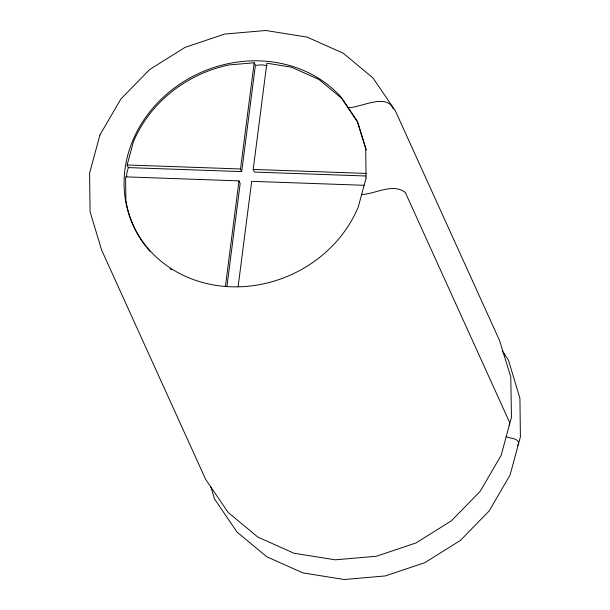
<?xml version="1.0" encoding="UTF-8"?>
<svg xmlns="http://www.w3.org/2000/svg" width="610" height="610" viewBox="0 0 610 610"><rect width="100%" height="100%" fill="white"/><g stroke="black" fill="none" stroke-linecap="round" stroke-linejoin="round"><path stroke-width="0.91" d="M225.448 286.143L238.99 180.873L125.599 176.862L125.881 200.263A123.525 110.738 -24.4 0 0 145.744 246.249M128.321 167.597L241.705 171.601L240.515 168.978L254.179 62.769L228.925 64.95A123.525 110.738 -24.4 0 0 133.399 141.802L127.132 164.975L128.321 167.597L126.72 173.514L126.766 176.923M226.996 285.945L240.18 183.496L238.99 180.873M241.705 171.601L255.369 65.392L254.179 62.769M238.136 286.593L251.678 181.315L364.117 185.295M365.893 175.993L254.4 172.05L253.203 169.427L266.867 63.211L291.336 67.161L318.961 79.468L341.623 98.301L357.773 122.366M509.007 425.178L509.663 423.889L509.472 422.074L405.345 192.539C393.061 182.626 374.99 194.163 361.631 194.491M517.608 445.498L518.584 443.561L518.393 441.747C515.641 437.675 510.059 438.72 506.109 436.623M255.369 65.392L261.812 64.828L267.165 65.697M127.132 164.975L240.515 168.978M253.203 169.427L366.595 173.438M503.486 353.175L504.836 354.745M502.243 350.887L508.466 360.159L519.933 398.368L520.391 436.89L510.074 475.03L489.128 510.982L460.344 540.468L424.934 562.626L385.306 575.939L344.154 579.5L302.972 572.912L266.745 556.77L237.031 532.072L214.583 499.049L210.648 486.315M393.358 109.007C386.465 92.171 358.825 108.725 348.074 107.49L348.668 108.809M358.047 123.258L366.313 150.037M171.616 269.811A123.525 110.738 -24.4 0 1 170.015 268.758M149.953 251.305A123.525 110.738 -24.4 0 1 146.918 247.729M99.926 134.97L89.609 173.11L90.067 211.632L101.534 249.841L205.654 479.376L228.109 512.4L257.824 537.09L294.05 553.239L335.225 559.827L376.378 556.259L416.012 542.946L451.423 520.795L480.2 491.309L501.145 455.357L511.47 417.217L510.776 376.881L499.537 340.479L395.417 110.951L372.969 77.927L343.255 53.23L307.028 37.088L265.846 30.5L224.694 34.061L185.066 47.374L149.656 69.532L120.871 99.018L99.926 134.97M366.069 178.097L358.2 207.186A123.525 110.738 -24.4 0 1 181.383 274.393A123.525 110.738 -24.4 0 1 155.07 105.568A123.525 110.738 -24.4 0 1 341.028 96.99L357.178 121.054L365.718 148.726L366.069 178.097"/></g></svg>
